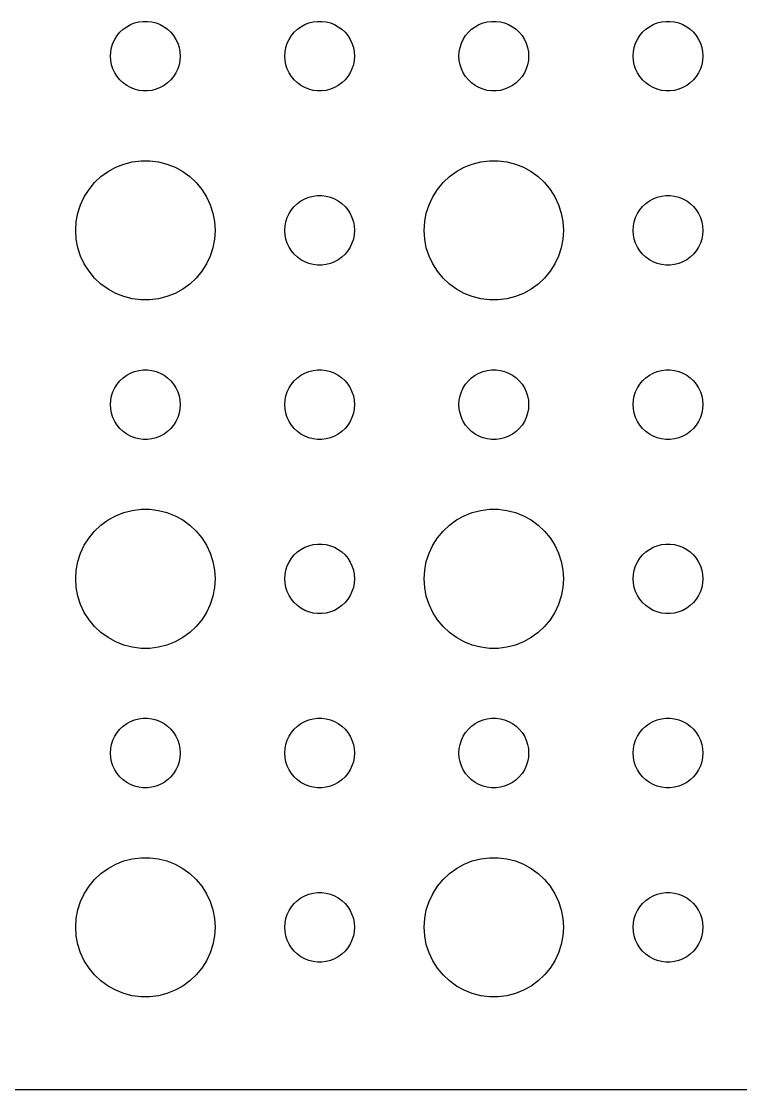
# Model space of a CAD drawing. Header units: metres. Extents: x -134 to 134, y 62 to 166.
# Drawn here: x 32.16 to 63.12, y 62.01 to 108 of the extents above; entities that cross this region are included whole.
import ezdxf

# ---------------------------------------------------------------- set-up
doc = ezdxf.new("R2010")
doc.units = ezdxf.units.M

msp = doc.modelspace()

# ---------------------------------------------------------------- linework, layer by layer
for p, q in [((36.4065, 107.527), (36.5439, 107.656)), ((36.5439, 107.656), (36.6963, 107.766)), ((36.6963, 107.766), (36.8613, 107.857)), ((36.8613, 107.857), (37.0365, 107.927)), ((37.0365, 107.927), (37.2189, 107.973)), ((37.2189, 107.973), (37.4058, 107.997)), ((37.4058, 107.997), (37.5942, 107.997)), ((37.5942, 107.997), (37.7811, 107.973)), ((37.7811, 107.973), (37.9635, 107.927)), ((37.9635, 107.927), (38.1387, 107.857)), ((38.1387, 107.857), (38.3037, 107.766)), ((38.3037, 107.766), (38.4561, 107.656)), ((38.4561, 107.656), (38.5934, 107.527)), ((43.9065, 107.527), (44.0439, 107.656)), ((44.0439, 107.656), (44.1963, 107.766)), ((44.1963, 107.766), (44.3613, 107.857)), ((44.3613, 107.857), (44.5365, 107.927)), ((44.5365, 107.927), (44.7189, 107.973)), ((44.7189, 107.973), (44.9058, 107.997)), ((44.9058, 107.997), (45.0942, 107.997)), ((45.0942, 107.997), (45.2811, 107.973)), ((45.2811, 107.973), (45.4635, 107.927)), ((45.4635, 107.927), (45.6387, 107.857)), ((45.6387, 107.857), (45.8037, 107.766)), ((45.8037, 107.766), (45.9561, 107.656)), ((45.9561, 107.656), (46.0934, 107.527)), ((51.4065, 107.527), (51.5439, 107.656)), ((51.5439, 107.656), (51.6963, 107.766)), ((51.6963, 107.766), (51.8613, 107.857)), ((51.8613, 107.857), (52.0365, 107.927)), ((52.0365, 107.927), (52.2189, 107.973)), ((52.2189, 107.973), (52.4058, 107.997)), ((52.4058, 107.997), (52.5942, 107.997)), ((52.5942, 107.997), (52.7811, 107.973)), ((52.7811, 107.973), (52.9635, 107.927)), ((52.9635, 107.927), (53.1387, 107.857)), ((53.1387, 107.857), (53.3037, 107.766)), ((53.3037, 107.766), (53.4561, 107.656)), ((53.4561, 107.656), (53.5934, 107.527)), ((58.9065, 107.527), (59.0439, 107.656)), ((59.0439, 107.656), (59.1963, 107.766)), ((59.1963, 107.766), (59.3613, 107.857)), ((59.3613, 107.857), (59.5365, 107.927)), ((59.5365, 107.927), (59.7189, 107.973)), ((59.7189, 107.973), (59.9058, 107.997)), ((59.9058, 107.997), (60.0942, 107.997)), ((60.0942, 107.997), (60.2811, 107.973)), ((60.2811, 107.973), (60.4635, 107.927)), ((60.4635, 107.927), (60.6387, 107.857)), ((60.6387, 107.857), (60.8037, 107.766)), ((60.8037, 107.766), (60.9561, 107.656)), ((60.9561, 107.656), (61.0934, 107.527)), ((36.1053, 107.052), (36.1855, 107.223)), ((36.1855, 107.223), (36.2865, 107.382)), ((36.2865, 107.382), (36.4065, 107.527)), ((38.5934, 107.527), (38.7135, 107.382)), ((38.7135, 107.382), (38.8145, 107.223)), ((38.8145, 107.223), (38.8947, 107.052)), ((43.6053, 107.052), (43.6855, 107.223)), ((43.6855, 107.223), (43.7865, 107.382)), ((43.7865, 107.382), (43.9065, 107.527)), ((46.0934, 107.527), (46.2135, 107.382)), ((46.2135, 107.382), (46.3145, 107.223)), ((46.3145, 107.223), (46.3947, 107.052)), ((51.1053, 107.052), (51.1855, 107.223)), ((51.1855, 107.223), (51.2865, 107.382)), ((51.2865, 107.382), (51.4065, 107.527)), ((53.5934, 107.527), (53.7135, 107.382)), ((53.7135, 107.382), (53.8145, 107.223)), ((53.8145, 107.223), (53.8947, 107.052)), ((58.6053, 107.052), (58.6855, 107.223)), ((58.6855, 107.223), (58.7865, 107.382)), ((58.7865, 107.382), (58.9065, 107.527)), ((61.0934, 107.527), (61.2135, 107.382)), ((61.2135, 107.382), (61.3145, 107.223)), ((61.3145, 107.223), (61.3947, 107.052)), ((36.0118, 106.688), (36.0471, 106.873)), ((36.0471, 106.873), (36.1053, 107.052)), ((38.8947, 107.052), (38.9529, 106.873)), ((38.9529, 106.873), (38.9882, 106.688)), ((43.5118, 106.688), (43.5471, 106.873)), ((43.5471, 106.873), (43.6053, 107.052)), ((46.3947, 107.052), (46.4529, 106.873)), ((46.4529, 106.873), (46.4882, 106.688)), ((51.0118, 106.688), (51.0471, 106.873)), ((51.0471, 106.873), (51.1053, 107.052)), ((53.8947, 107.052), (53.9529, 106.873)), ((53.9529, 106.873), (53.9882, 106.688)), ((58.5118, 106.688), (58.5471, 106.873)), ((58.5471, 106.873), (58.6053, 107.052)), ((61.3947, 107.052), (61.4529, 106.873)), ((61.4529, 106.873), (61.4882, 106.688)), ((36, 106.5), (36.0118, 106.688)), ((36.0118, 106.312), (36, 106.5)), ((36.0471, 106.127), (36.0118, 106.312)), ((38.9882, 106.312), (38.9529, 106.127)), ((38.9882, 106.688), (39, 106.5)), ((39, 106.5), (38.9882, 106.312)), ((43.5, 106.5), (43.5118, 106.688)), ((43.5118, 106.312), (43.5, 106.5)), ((43.5471, 106.127), (43.5118, 106.312)), ((46.4882, 106.312), (46.4529, 106.127)), ((46.4882, 106.688), (46.5, 106.5)), ((46.5, 106.5), (46.4882, 106.312)), ((51, 106.5), (51.0118, 106.688)), ((51.0118, 106.312), (51, 106.5)), ((51.0471, 106.127), (51.0118, 106.312)), ((53.9882, 106.312), (53.9529, 106.127)), ((53.9882, 106.688), (54, 106.5)), ((54, 106.5), (53.9882, 106.312)), ((58.5, 106.5), (58.5118, 106.688)), ((58.5118, 106.312), (58.5, 106.5)), ((58.5471, 106.127), (58.5118, 106.312)), ((61.4882, 106.312), (61.4529, 106.127)), ((61.4882, 106.688), (61.5, 106.5)), ((61.5, 106.5), (61.4882, 106.312)), ((36.1053, 105.948), (36.0471, 106.127)), ((36.1855, 105.777), (36.1053, 105.948)), ((36.2865, 105.618), (36.1855, 105.777)), ((38.8145, 105.777), (38.7135, 105.618)), ((38.8947, 105.948), (38.8145, 105.777)), ((38.9529, 106.127), (38.8947, 105.948)), ((43.6053, 105.948), (43.5471, 106.127)), ((43.6855, 105.777), (43.6053, 105.948)), ((43.7865, 105.618), (43.6855, 105.777)), ((46.3145, 105.777), (46.2135, 105.618)), ((46.3947, 105.948), (46.3145, 105.777)), ((46.4529, 106.127), (46.3947, 105.948)), ((51.1053, 105.948), (51.0471, 106.127)), ((51.1855, 105.777), (51.1053, 105.948)), ((51.2865, 105.618), (51.1855, 105.777)), ((53.8145, 105.777), (53.7135, 105.618)), ((53.8947, 105.948), (53.8145, 105.777)), ((53.9529, 106.127), (53.8947, 105.948)), ((58.6053, 105.948), (58.5471, 106.127)), ((58.6855, 105.777), (58.6053, 105.948)), ((58.7865, 105.618), (58.6855, 105.777)), ((61.3145, 105.777), (61.2135, 105.618)), ((61.3947, 105.948), (61.3145, 105.777)), ((61.4529, 106.127), (61.3947, 105.948)), ((36.4065, 105.473), (36.2865, 105.618)), ((36.5439, 105.344), (36.4065, 105.473)), ((36.6963, 105.234), (36.5439, 105.344)), ((38.4561, 105.344), (38.3037, 105.234)), ((38.5934, 105.473), (38.4561, 105.344)), ((38.7135, 105.618), (38.5934, 105.473)), ((43.9065, 105.473), (43.7865, 105.618)), ((44.0439, 105.344), (43.9065, 105.473)), ((44.1963, 105.234), (44.0439, 105.344)), ((45.9561, 105.344), (45.8037, 105.234)), ((46.0934, 105.473), (45.9561, 105.344)), ((46.2135, 105.618), (46.0934, 105.473)), ((51.4065, 105.473), (51.2865, 105.618)), ((51.5439, 105.344), (51.4065, 105.473)), ((51.6963, 105.234), (51.5439, 105.344)), ((53.4561, 105.344), (53.3037, 105.234)), ((53.5934, 105.473), (53.4561, 105.344)), ((53.7135, 105.618), (53.5934, 105.473)), ((58.9065, 105.473), (58.7865, 105.618)), ((59.0439, 105.344), (58.9065, 105.473)), ((59.1963, 105.234), (59.0439, 105.344)), ((60.9561, 105.344), (60.8037, 105.234)), ((61.0934, 105.473), (60.9561, 105.344)), ((61.2135, 105.618), (61.0934, 105.473)), ((36.8613, 105.143), (36.6963, 105.234)), ((37.0365, 105.073), (36.8613, 105.143)), ((37.2189, 105.027), (37.0365, 105.073)), ((37.4058, 105.003), (37.2189, 105.027)), ((37.5942, 105.003), (37.4058, 105.003)), ((37.7811, 105.027), (37.5942, 105.003)), ((37.9635, 105.073), (37.7811, 105.027)), ((38.1387, 105.143), (37.9635, 105.073)), ((38.3037, 105.234), (38.1387, 105.143)), ((44.3613, 105.143), (44.1963, 105.234)), ((44.5365, 105.073), (44.3613, 105.143)), ((44.7189, 105.027), (44.5365, 105.073)), ((44.9058, 105.003), (44.7189, 105.027)), ((45.0942, 105.003), (44.9058, 105.003)), ((45.2811, 105.027), (45.0942, 105.003)), ((45.4635, 105.073), (45.2811, 105.027)), ((45.6387, 105.143), (45.4635, 105.073)), ((45.8037, 105.234), (45.6387, 105.143)), ((51.8613, 105.143), (51.6963, 105.234)), ((52.0365, 105.073), (51.8613, 105.143)), ((52.2189, 105.027), (52.0365, 105.073)), ((52.4058, 105.003), (52.2189, 105.027)), ((52.5942, 105.003), (52.4058, 105.003)), ((52.7811, 105.027), (52.5942, 105.003)), ((52.9635, 105.073), (52.7811, 105.027)), ((53.1387, 105.143), (52.9635, 105.073)), ((53.3037, 105.234), (53.1387, 105.143)), ((59.3613, 105.143), (59.1963, 105.234)), ((59.5365, 105.073), (59.3613, 105.143)), ((59.7189, 105.027), (59.5365, 105.073)), ((59.9058, 105.003), (59.7189, 105.027)), ((60.0942, 105.003), (59.9058, 105.003)), ((60.2811, 105.027), (60.0942, 105.003)), ((60.4635, 105.073), (60.2811, 105.027)), ((60.6387, 105.143), (60.4635, 105.073)), ((60.8037, 105.234), (60.6387, 105.143)), ((35.8925, 101.533), (36.2227, 101.714)), ((36.2227, 101.714), (36.5729, 101.853)), ((36.5729, 101.853), (36.9379, 101.947)), ((36.9379, 101.947), (37.3116, 101.994)), ((37.3116, 101.994), (37.6884, 101.994)), ((37.6884, 101.994), (38.0621, 101.947)), ((38.0621, 101.947), (38.427, 101.853)), ((38.427, 101.853), (38.7773, 101.714)), ((38.7773, 101.714), (39.1075, 101.533)), ((50.8925, 101.533), (51.2227, 101.714)), ((51.2227, 101.714), (51.5729, 101.853)), ((51.5729, 101.853), (51.9379, 101.947)), ((51.9379, 101.947), (52.3116, 101.994)), ((52.3116, 101.994), (52.6884, 101.994)), ((52.6884, 101.994), (53.0621, 101.947)), ((53.0621, 101.947), (53.427, 101.853)), ((53.427, 101.853), (53.7773, 101.714)), ((53.7773, 101.714), (54.1075, 101.533)), ((35.3131, 101.054), (35.5877, 101.312)), ((35.5877, 101.312), (35.8925, 101.533)), ((39.1075, 101.533), (39.4123, 101.312)), ((39.4123, 101.312), (39.6869, 101.054)), ((50.3131, 101.054), (50.5877, 101.312)), ((50.5877, 101.312), (50.8925, 101.533)), ((54.1075, 101.533), (54.4123, 101.312)), ((54.4123, 101.312), (54.6869, 101.054)), ((34.8711, 100.445), (35.0729, 100.763)), ((35.0729, 100.763), (35.3131, 101.054)), ((39.6869, 101.054), (39.927, 100.763)), ((39.927, 100.763), (40.1289, 100.445)), ((49.8711, 100.445), (50.0729, 100.763)), ((50.0729, 100.763), (50.3131, 101.054)), ((54.6869, 101.054), (54.927, 100.763)), ((54.927, 100.763), (55.1289, 100.445)), ((34.7107, 100.104), (34.8711, 100.445)), ((40.1289, 100.445), (40.2893, 100.104)), ((44.0439, 100.156), (44.1963, 100.266)), ((44.1963, 100.266), (44.3613, 100.357)), ((44.3613, 100.357), (44.5365, 100.427)), ((44.5365, 100.427), (44.7189, 100.473)), ((44.7189, 100.473), (44.9058, 100.497)), ((44.9058, 100.497), (45.0942, 100.497)), ((45.0942, 100.497), (45.2811, 100.473)), ((45.2811, 100.473), (45.4635, 100.427)), ((45.4635, 100.427), (45.6387, 100.357)), ((45.6387, 100.357), (45.8037, 100.266)), ((45.8037, 100.266), (45.9561, 100.156)), ((49.7107, 100.104), (49.8711, 100.445)), ((55.1289, 100.445), (55.2893, 100.104)), ((59.0439, 100.156), (59.1963, 100.266)), ((59.1963, 100.266), (59.3613, 100.357)), ((59.3613, 100.357), (59.5365, 100.427)), ((59.5365, 100.427), (59.7189, 100.473)), ((59.7189, 100.473), (59.9058, 100.497)), ((59.9058, 100.497), (60.0942, 100.497)), ((60.0942, 100.497), (60.2811, 100.473)), ((60.2811, 100.473), (60.4635, 100.427)), ((60.4635, 100.427), (60.6387, 100.357)), ((60.6387, 100.357), (60.8037, 100.266)), ((60.8037, 100.266), (60.9561, 100.156)), ((34.5942, 99.7461), (34.7107, 100.104)), ((40.2893, 100.104), (40.4057, 99.7461)), ((43.6855, 99.7226), (43.7865, 99.8817)), ((43.7865, 99.8817), (43.9065, 100.027)), ((43.9065, 100.027), (44.0439, 100.156)), ((45.9561, 100.156), (46.0934, 100.027)), ((46.0934, 100.027), (46.2135, 99.8817)), ((46.2135, 99.8817), (46.3145, 99.7226)), ((49.5942, 99.7461), (49.7107, 100.104)), ((55.2893, 100.104), (55.4057, 99.7461)), ((58.6855, 99.7226), (58.7865, 99.8817)), ((58.7865, 99.8817), (58.9065, 100.027)), ((58.9065, 100.027), (59.0439, 100.156)), ((60.9561, 100.156), (61.0934, 100.027)), ((61.0934, 100.027), (61.2135, 99.8817)), ((61.2135, 99.8817), (61.3145, 99.7226)), ((34.5, 99), (34.5237, 99.376)), ((34.5237, 99.376), (34.5942, 99.7461)), ((40.4057, 99.7461), (40.4763, 99.376)), ((40.4763, 99.376), (40.5, 99)), ((43.5118, 99.188), (43.5471, 99.373)), ((43.5471, 99.373), (43.6053, 99.5522)), ((43.6053, 99.5522), (43.6855, 99.7226)), ((46.3145, 99.7226), (46.3947, 99.5522)), ((46.3947, 99.5522), (46.4529, 99.373)), ((46.4529, 99.373), (46.4882, 99.188)), ((49.5, 99), (49.5237, 99.376)), ((49.5237, 99.376), (49.5942, 99.7461)), ((55.4057, 99.7461), (55.4763, 99.376)), ((55.4763, 99.376), (55.5, 99)), ((58.5118, 99.188), (58.5471, 99.373)), ((58.5471, 99.373), (58.6053, 99.5522)), ((58.6053, 99.5522), (58.6855, 99.7226)), ((61.3145, 99.7226), (61.3947, 99.5522)), ((61.3947, 99.5522), (61.4529, 99.373)), ((61.4529, 99.373), (61.4882, 99.188)), ((34.5237, 98.624), (34.5, 99)), ((40.5, 99), (40.4763, 98.624)), ((43.5, 99), (43.5118, 99.188)), ((43.5118, 98.812), (43.5, 99)), ((46.4882, 99.188), (46.5, 99)), ((46.5, 99), (46.4882, 98.812)), ((49.5237, 98.624), (49.5, 99)), ((55.5, 99), (55.4763, 98.624)), ((58.5, 99), (58.5118, 99.188)), ((58.5118, 98.812), (58.5, 99)), ((61.4882, 99.188), (61.5, 99)), ((61.5, 99), (61.4882, 98.812)), ((34.5942, 98.2539), (34.5237, 98.624)), ((40.4763, 98.624), (40.4057, 98.2539)), ((43.5471, 98.627), (43.5118, 98.812)), ((43.6053, 98.4478), (43.5471, 98.627)), ((43.6855, 98.2774), (43.6053, 98.4478)), ((46.3947, 98.4478), (46.3145, 98.2774)), ((46.4529, 98.627), (46.3947, 98.4478)), ((46.4882, 98.812), (46.4529, 98.627)), ((49.5942, 98.2539), (49.5237, 98.624)), ((55.4763, 98.624), (55.4057, 98.2539)), ((58.5471, 98.627), (58.5118, 98.812)), ((58.6053, 98.4478), (58.5471, 98.627)), ((58.6855, 98.2774), (58.6053, 98.4478)), ((61.3947, 98.4478), (61.3145, 98.2774)), ((61.4529, 98.627), (61.3947, 98.4478)), ((61.4882, 98.812), (61.4529, 98.627)), ((34.7107, 97.8956), (34.5942, 98.2539)), ((40.4057, 98.2539), (40.2893, 97.8956)), ((43.7865, 98.1183), (43.6855, 98.2774)), ((43.9065, 97.9732), (43.7865, 98.1183)), ((44.0439, 97.8442), (43.9065, 97.9732)), ((46.0934, 97.9732), (45.9561, 97.8442)), ((46.2135, 98.1183), (46.0934, 97.9732)), ((46.3145, 98.2774), (46.2135, 98.1183)), ((49.7107, 97.8956), (49.5942, 98.2539)), ((55.4057, 98.2539), (55.2893, 97.8956)), ((58.7865, 98.1183), (58.6855, 98.2774)), ((58.9065, 97.9732), (58.7865, 98.1183)), ((59.0439, 97.8442), (58.9065, 97.9732)), ((61.0934, 97.9732), (60.9561, 97.8442)), ((61.2135, 98.1183), (61.0934, 97.9732)), ((61.3145, 98.2774), (61.2135, 98.1183)), ((34.8711, 97.5547), (34.7107, 97.8956)), ((35.0729, 97.2366), (34.8711, 97.5547)), ((40.1289, 97.5547), (39.927, 97.2366)), ((40.2893, 97.8956), (40.1289, 97.5547)), ((44.1963, 97.7335), (44.0439, 97.8442)), ((44.3613, 97.6428), (44.1963, 97.7335)), ((44.5365, 97.5734), (44.3613, 97.6428)), ((44.7189, 97.5266), (44.5365, 97.5734)), ((44.9058, 97.503), (44.7189, 97.5266)), ((45.0942, 97.503), (44.9058, 97.503)), ((45.2811, 97.5266), (45.0942, 97.503)), ((45.4635, 97.5734), (45.2811, 97.5266)), ((45.6387, 97.6428), (45.4635, 97.5734)), ((45.8037, 97.7335), (45.6387, 97.6428)), ((45.9561, 97.8442), (45.8037, 97.7335)), ((49.8711, 97.5547), (49.7107, 97.8956)), ((50.0729, 97.2366), (49.8711, 97.5547)), ((55.1289, 97.5547), (54.927, 97.2366)), ((55.2893, 97.8956), (55.1289, 97.5547)), ((59.1963, 97.7335), (59.0439, 97.8442)), ((59.3613, 97.6428), (59.1963, 97.7335)), ((59.5365, 97.5734), (59.3613, 97.6428)), ((59.7189, 97.5266), (59.5365, 97.5734)), ((59.9058, 97.503), (59.7189, 97.5266)), ((60.0942, 97.503), (59.9058, 97.503)), ((60.2811, 97.5266), (60.0942, 97.503)), ((60.4635, 97.5734), (60.2811, 97.5266)), ((60.6387, 97.6428), (60.4635, 97.5734)), ((60.8037, 97.7335), (60.6387, 97.6428)), ((60.9561, 97.8442), (60.8037, 97.7335)), ((35.3131, 96.9464), (35.0729, 97.2366)), ((39.927, 97.2366), (39.6869, 96.9464)), ((50.3131, 96.9464), (50.0729, 97.2366)), ((54.927, 97.2366), (54.6869, 96.9464)), ((35.5877, 96.6885), (35.3131, 96.9464)), ((35.8925, 96.467), (35.5877, 96.6885)), ((39.4123, 96.6885), (39.1075, 96.467)), ((39.6869, 96.9464), (39.4123, 96.6885)), ((50.5877, 96.6885), (50.3131, 96.9464)), ((50.8925, 96.467), (50.5877, 96.6885)), ((54.4123, 96.6885), (54.1075, 96.467)), ((54.6869, 96.9464), (54.4123, 96.6885)), ((36.2227, 96.2855), (35.8925, 96.467)), ((36.5729, 96.1468), (36.2227, 96.2855)), ((36.9379, 96.0531), (36.5729, 96.1468)), ((38.427, 96.1468), (38.0621, 96.0531)), ((38.7773, 96.2855), (38.427, 96.1468)), ((39.1075, 96.467), (38.7773, 96.2855)), ((51.2227, 96.2855), (50.8925, 96.467)), ((51.5729, 96.1468), (51.2227, 96.2855)), ((51.9379, 96.0531), (51.5729, 96.1468)), ((53.427, 96.1468), (53.0621, 96.0531)), ((53.7773, 96.2855), (53.427, 96.1468)), ((54.1075, 96.467), (53.7773, 96.2855)), ((37.3116, 96.0059), (36.9379, 96.0531)), ((37.6884, 96.0059), (37.3116, 96.0059)), ((38.0621, 96.0531), (37.6884, 96.0059)), ((52.3116, 96.0059), (51.9379, 96.0531)), ((52.6884, 96.0059), (52.3116, 96.0059)), ((53.0621, 96.0531), (52.6884, 96.0059)), ((36.8613, 92.8573), (37.0365, 92.9266)), ((37.0365, 92.9266), (37.2189, 92.9734)), ((37.2189, 92.9734), (37.4058, 92.997)), ((37.4058, 92.997), (37.5942, 92.997)), ((37.5942, 92.997), (37.7811, 92.9734)), ((37.7811, 92.9734), (37.9635, 92.9266)), ((37.9635, 92.9266), (38.1387, 92.8573)), ((44.3613, 92.8573), (44.5365, 92.9266)), ((44.5365, 92.9266), (44.7189, 92.9734)), ((44.7189, 92.9734), (44.9058, 92.997)), ((44.9058, 92.997), (45.0942, 92.997)), ((45.0942, 92.997), (45.2811, 92.9734)), ((45.2811, 92.9734), (45.4635, 92.9266)), ((45.4635, 92.9266), (45.6387, 92.8573)), ((51.8613, 92.8573), (52.0365, 92.9266)), ((52.0365, 92.9266), (52.2189, 92.9734)), ((52.2189, 92.9734), (52.4058, 92.997)), ((52.4058, 92.997), (52.5942, 92.997)), ((52.5942, 92.997), (52.7811, 92.9734)), ((52.7811, 92.9734), (52.9635, 92.9266)), ((52.9635, 92.9266), (53.1387, 92.8573)), ((59.3613, 92.8573), (59.5365, 92.9266)), ((59.5365, 92.9266), (59.7189, 92.9734)), ((59.7189, 92.9734), (59.9058, 92.997)), ((59.9058, 92.997), (60.0942, 92.997)), ((60.0942, 92.997), (60.2811, 92.9734)), ((60.2811, 92.9734), (60.4635, 92.9266)), ((60.4635, 92.9266), (60.6387, 92.8573)), ((36.2865, 92.3817), (36.4065, 92.5268)), ((36.4065, 92.5268), (36.5439, 92.6558)), ((36.5439, 92.6558), (36.6963, 92.7665)), ((36.6963, 92.7665), (36.8613, 92.8573)), ((38.1387, 92.8573), (38.3037, 92.7665)), ((38.3037, 92.7665), (38.4561, 92.6558)), ((38.4561, 92.6558), (38.5934, 92.5268)), ((38.5934, 92.5268), (38.7135, 92.3817)), ((43.7865, 92.3817), (43.9065, 92.5268)), ((43.9065, 92.5268), (44.0439, 92.6558)), ((44.0439, 92.6558), (44.1963, 92.7665)), ((44.1963, 92.7665), (44.3613, 92.8573)), ((45.6387, 92.8573), (45.8037, 92.7665)), ((45.8037, 92.7665), (45.9561, 92.6558)), ((45.9561, 92.6558), (46.0934, 92.5268)), ((46.0934, 92.5268), (46.2135, 92.3817)), ((51.2865, 92.3817), (51.4065, 92.5268)), ((51.4065, 92.5268), (51.5439, 92.6558)), ((51.5439, 92.6558), (51.6963, 92.7665)), ((51.6963, 92.7665), (51.8613, 92.8573)), ((53.1387, 92.8573), (53.3037, 92.7665)), ((53.3037, 92.7665), (53.4561, 92.6558)), ((53.4561, 92.6558), (53.5934, 92.5268)), ((53.5934, 92.5268), (53.7135, 92.3817)), ((58.7865, 92.3817), (58.9065, 92.5268)), ((58.9065, 92.5268), (59.0439, 92.6558)), ((59.0439, 92.6558), (59.1963, 92.7665)), ((59.1963, 92.7665), (59.3613, 92.8573)), ((60.6387, 92.8573), (60.8037, 92.7665)), ((60.8037, 92.7665), (60.9561, 92.6558)), ((60.9561, 92.6558), (61.0934, 92.5268)), ((61.0934, 92.5268), (61.2135, 92.3817)), ((36.0471, 91.873), (36.1053, 92.0522)), ((36.1053, 92.0522), (36.1855, 92.2226)), ((36.1855, 92.2226), (36.2865, 92.3817)), ((38.7135, 92.3817), (38.8145, 92.2226)), ((38.8145, 92.2226), (38.8947, 92.0522)), ((38.8947, 92.0522), (38.9529, 91.873)), ((43.5471, 91.873), (43.6053, 92.0522)), ((43.6053, 92.0522), (43.6855, 92.2226)), ((43.6855, 92.2226), (43.7865, 92.3817)), ((46.2135, 92.3817), (46.3145, 92.2226)), ((46.3145, 92.2226), (46.3947, 92.0522)), ((46.3947, 92.0522), (46.4529, 91.873)), ((51.0471, 91.873), (51.1053, 92.0522)), ((51.1053, 92.0522), (51.1855, 92.2226)), ((51.1855, 92.2226), (51.2865, 92.3817)), ((53.7135, 92.3817), (53.8145, 92.2226)), ((53.8145, 92.2226), (53.8947, 92.0522)), ((53.8947, 92.0522), (53.9529, 91.873)), ((58.5471, 91.873), (58.6053, 92.0522)), ((58.6053, 92.0522), (58.6855, 92.2226)), ((58.6855, 92.2226), (58.7865, 92.3817)), ((61.2135, 92.3817), (61.3145, 92.2226)), ((61.3145, 92.2226), (61.3947, 92.0522)), ((61.3947, 92.0522), (61.4529, 91.873)), ((36, 91.5), (36.0118, 91.688)), ((36.0118, 91.688), (36.0471, 91.873)), ((38.9529, 91.873), (38.9882, 91.688)), ((38.9882, 91.688), (39, 91.5)), ((43.5, 91.5), (43.5118, 91.688)), ((43.5118, 91.688), (43.5471, 91.873)), ((46.4529, 91.873), (46.4882, 91.688)), ((46.4882, 91.688), (46.5, 91.5)), ((51, 91.5), (51.0118, 91.688)), ((51.0118, 91.688), (51.0471, 91.873)), ((53.9529, 91.873), (53.9882, 91.688)), ((53.9882, 91.688), (54, 91.5)), ((58.5, 91.5), (58.5118, 91.688)), ((58.5118, 91.688), (58.5471, 91.873)), ((61.4529, 91.873), (61.4882, 91.688)), ((61.4882, 91.688), (61.5, 91.5)), ((36.0118, 91.312), (36, 91.5)), ((36.0471, 91.127), (36.0118, 91.312)), ((36.1053, 90.9478), (36.0471, 91.127)), ((38.9529, 91.127), (38.8947, 90.9478)), ((38.9882, 91.312), (38.9529, 91.127)), ((39, 91.5), (38.9882, 91.312)), ((43.5118, 91.312), (43.5, 91.5)), ((43.5471, 91.127), (43.5118, 91.312)), ((43.6053, 90.9478), (43.5471, 91.127)), ((46.4529, 91.127), (46.3947, 90.9478)), ((46.4882, 91.312), (46.4529, 91.127)), ((46.5, 91.5), (46.4882, 91.312)), ((51.0118, 91.312), (51, 91.5)), ((51.0471, 91.127), (51.0118, 91.312)), ((51.1053, 90.9478), (51.0471, 91.127)), ((53.9529, 91.127), (53.8947, 90.9478)), ((53.9882, 91.312), (53.9529, 91.127)), ((54, 91.5), (53.9882, 91.312)), ((58.5118, 91.312), (58.5, 91.5)), ((58.5471, 91.127), (58.5118, 91.312)), ((58.6053, 90.9478), (58.5471, 91.127)), ((61.4529, 91.127), (61.3947, 90.9478)), ((61.4882, 91.312), (61.4529, 91.127)), ((61.5, 91.5), (61.4882, 91.312)), ((36.1855, 90.7774), (36.1053, 90.9478)), ((36.2865, 90.6183), (36.1855, 90.7774)), ((36.4065, 90.4732), (36.2865, 90.6183)), ((38.7135, 90.6183), (38.5934, 90.4732)), ((38.8145, 90.7774), (38.7135, 90.6183)), ((38.8947, 90.9478), (38.8145, 90.7774)), ((43.6855, 90.7774), (43.6053, 90.9478)), ((43.7865, 90.6183), (43.6855, 90.7774)), ((43.9065, 90.4732), (43.7865, 90.6183)), ((46.2135, 90.6183), (46.0934, 90.4732)), ((46.3145, 90.7774), (46.2135, 90.6183)), ((46.3947, 90.9478), (46.3145, 90.7774)), ((51.1855, 90.7774), (51.1053, 90.9478)), ((51.2865, 90.6183), (51.1855, 90.7774)), ((51.4065, 90.4732), (51.2865, 90.6183)), ((53.7135, 90.6183), (53.5934, 90.4732)), ((53.8145, 90.7774), (53.7135, 90.6183)), ((53.8947, 90.9478), (53.8145, 90.7774)), ((58.6855, 90.7774), (58.6053, 90.9478)), ((58.7865, 90.6183), (58.6855, 90.7774)), ((58.9065, 90.4732), (58.7865, 90.6183)), ((61.2135, 90.6183), (61.0934, 90.4732)), ((61.3145, 90.7774), (61.2135, 90.6183)), ((61.3947, 90.9478), (61.3145, 90.7774)), ((36.5439, 90.3442), (36.4065, 90.4732)), ((36.6963, 90.2335), (36.5439, 90.3442)), ((36.8613, 90.1428), (36.6963, 90.2335)), ((37.0365, 90.0734), (36.8613, 90.1428)), ((38.1387, 90.1428), (37.9635, 90.0734)), ((38.3037, 90.2335), (38.1387, 90.1428)), ((38.4561, 90.3442), (38.3037, 90.2335)), ((38.5934, 90.4732), (38.4561, 90.3442)), ((44.0439, 90.3442), (43.9065, 90.4732)), ((44.1963, 90.2335), (44.0439, 90.3442)), ((44.3613, 90.1428), (44.1963, 90.2335)), ((44.5365, 90.0734), (44.3613, 90.1428)), ((45.6387, 90.1428), (45.4635, 90.0734)), ((45.8037, 90.2335), (45.6387, 90.1428)), ((45.9561, 90.3442), (45.8037, 90.2335)), ((46.0934, 90.4732), (45.9561, 90.3442)), ((51.5439, 90.3442), (51.4065, 90.4732)), ((51.6963, 90.2335), (51.5439, 90.3442)), ((51.8613, 90.1428), (51.6963, 90.2335)), ((52.0365, 90.0734), (51.8613, 90.1428)), ((53.1387, 90.1428), (52.9635, 90.0734)), ((53.3037, 90.2335), (53.1387, 90.1428)), ((53.4561, 90.3442), (53.3037, 90.2335)), ((53.5934, 90.4732), (53.4561, 90.3442)), ((59.0439, 90.3442), (58.9065, 90.4732)), ((59.1963, 90.2335), (59.0439, 90.3442)), ((59.3613, 90.1428), (59.1963, 90.2335)), ((59.5365, 90.0734), (59.3613, 90.1428)), ((60.6387, 90.1428), (60.4635, 90.0734)), ((60.8037, 90.2335), (60.6387, 90.1428)), ((60.9561, 90.3442), (60.8037, 90.2335)), ((61.0934, 90.4732), (60.9561, 90.3442)), ((37.2189, 90.0266), (37.0365, 90.0734)), ((37.4058, 90.003), (37.2189, 90.0266)), ((37.5942, 90.003), (37.4058, 90.003)), ((37.7811, 90.0266), (37.5942, 90.003)), ((37.9635, 90.0734), (37.7811, 90.0266)), ((44.7189, 90.0266), (44.5365, 90.0734)), ((44.9058, 90.003), (44.7189, 90.0266)), ((45.0942, 90.003), (44.9058, 90.003)), ((45.2811, 90.0266), (45.0942, 90.003)), ((45.4635, 90.0734), (45.2811, 90.0266)), ((52.2189, 90.0266), (52.0365, 90.0734)), ((52.4058, 90.003), (52.2189, 90.0266)), ((52.5942, 90.003), (52.4058, 90.003)), ((52.7811, 90.0266), (52.5942, 90.003)), ((52.9635, 90.0734), (52.7811, 90.0266)), ((59.7189, 90.0266), (59.5365, 90.0734)), ((59.9058, 90.003), (59.7189, 90.0266)), ((60.0942, 90.003), (59.9058, 90.003)), ((60.2811, 90.0266), (60.0942, 90.003)), ((60.4635, 90.0734), (60.2811, 90.0266)), ((36.5729, 86.8532), (36.9379, 86.9469)), ((36.9379, 86.9469), (37.3116, 86.9941)), ((37.3116, 86.9941), (37.6884, 86.9941)), ((37.6884, 86.9941), (38.0621, 86.9469)), ((38.0621, 86.9469), (38.427, 86.8532)), ((51.5729, 86.8532), (51.9379, 86.9469)), ((51.9379, 86.9469), (52.3116, 86.9941)), ((52.3116, 86.9941), (52.6884, 86.9941)), ((52.6884, 86.9941), (53.0621, 86.9469)), ((53.0621, 86.9469), (53.427, 86.8532)), ((35.5877, 86.3116), (35.8925, 86.533)), ((35.8925, 86.533), (36.2227, 86.7145)), ((36.2227, 86.7145), (36.5729, 86.8532)), ((38.427, 86.8532), (38.7773, 86.7145)), ((38.7773, 86.7145), (39.1075, 86.533)), ((39.1075, 86.533), (39.4123, 86.3116)), ((50.5877, 86.3116), (50.8925, 86.533)), ((50.8925, 86.533), (51.2227, 86.7145)), ((51.2227, 86.7145), (51.5729, 86.8532)), ((53.427, 86.8532), (53.7773, 86.7145)), ((53.7773, 86.7145), (54.1075, 86.533)), ((54.1075, 86.533), (54.4123, 86.3116)), ((35.0729, 85.7634), (35.3131, 86.0536)), ((35.3131, 86.0536), (35.5877, 86.3116)), ((39.4123, 86.3116), (39.6869, 86.0536)), ((39.6869, 86.0536), (39.927, 85.7634)), ((50.0729, 85.7634), (50.3131, 86.0536)), ((50.3131, 86.0536), (50.5877, 86.3116)), ((54.4123, 86.3116), (54.6869, 86.0536)), ((54.6869, 86.0536), (54.927, 85.7634)), ((34.8711, 85.4453), (35.0729, 85.7634)), ((39.927, 85.7634), (40.1289, 85.4453)), ((49.8711, 85.4453), (50.0729, 85.7634)), ((54.927, 85.7634), (55.1289, 85.4453)), ((34.5942, 84.7461), (34.7107, 85.1044)), ((34.7107, 85.1044), (34.8711, 85.4453)), ((40.1289, 85.4453), (40.2893, 85.1044)), ((40.2893, 85.1044), (40.4057, 84.7461)), ((43.9065, 85.0268), (44.0439, 85.1558)), ((44.0439, 85.1558), (44.1963, 85.2665)), ((44.1963, 85.2665), (44.3613, 85.3573)), ((44.3613, 85.3573), (44.5365, 85.4266)), ((44.5365, 85.4266), (44.7189, 85.4734)), ((44.7189, 85.4734), (44.9058, 85.497)), ((44.9058, 85.497), (45.0942, 85.497)), ((45.0942, 85.497), (45.2811, 85.4734)), ((45.2811, 85.4734), (45.4635, 85.4266)), ((45.4635, 85.4266), (45.6387, 85.3573)), ((45.6387, 85.3573), (45.8037, 85.2665)), ((45.8037, 85.2665), (45.9561, 85.1558)), ((45.9561, 85.1558), (46.0934, 85.0268)), ((49.5942, 84.7461), (49.7107, 85.1044)), ((49.7107, 85.1044), (49.8711, 85.4453)), ((55.1289, 85.4453), (55.2893, 85.1044)), ((55.2893, 85.1044), (55.4057, 84.7461)), ((58.9065, 85.0268), (59.0439, 85.1558)), ((59.0439, 85.1558), (59.1963, 85.2665)), ((59.1963, 85.2665), (59.3613, 85.3573)), ((59.3613, 85.3573), (59.5365, 85.4266)), ((59.5365, 85.4266), (59.7189, 85.4734)), ((59.7189, 85.4734), (59.9058, 85.497)), ((59.9058, 85.497), (60.0942, 85.497)), ((60.0942, 85.497), (60.2811, 85.4734)), ((60.2811, 85.4734), (60.4635, 85.4266)), ((60.4635, 85.4266), (60.6387, 85.3573)), ((60.6387, 85.3573), (60.8037, 85.2665)), ((60.8037, 85.2665), (60.9561, 85.1558)), ((60.9561, 85.1558), (61.0934, 85.0268)), ((34.5237, 84.376), (34.5942, 84.7461)), ((40.4057, 84.7461), (40.4763, 84.376)), ((43.6053, 84.5522), (43.6855, 84.7226)), ((43.6855, 84.7226), (43.7865, 84.8817)), ((43.7865, 84.8817), (43.9065, 85.0268)), ((46.0934, 85.0268), (46.2135, 84.8817)), ((46.2135, 84.8817), (46.3145, 84.7226)), ((46.3145, 84.7226), (46.3947, 84.5522)), ((49.5237, 84.376), (49.5942, 84.7461)), ((55.4057, 84.7461), (55.4763, 84.376)), ((58.6053, 84.5522), (58.6855, 84.7226)), ((58.6855, 84.7226), (58.7865, 84.8817)), ((58.7865, 84.8817), (58.9065, 85.0268)), ((61.0934, 85.0268), (61.2135, 84.8817)), ((61.2135, 84.8817), (61.3145, 84.7226)), ((61.3145, 84.7226), (61.3947, 84.5522)), ((34.5, 84), (34.5237, 84.376)), ((40.4763, 84.376), (40.5, 84)), ((43.5, 84), (43.5118, 84.188)), ((43.5118, 84.188), (43.5471, 84.373)), ((43.5471, 84.373), (43.6053, 84.5522)), ((46.3947, 84.5522), (46.4529, 84.373)), ((46.4529, 84.373), (46.4882, 84.188)), ((46.4882, 84.188), (46.5, 84)), ((49.5, 84), (49.5237, 84.376)), ((55.4763, 84.376), (55.5, 84)), ((58.5, 84), (58.5118, 84.188)), ((58.5118, 84.188), (58.5471, 84.373)), ((58.5471, 84.373), (58.6053, 84.5522)), ((61.3947, 84.5522), (61.4529, 84.373)), ((61.4529, 84.373), (61.4882, 84.188)), ((61.4882, 84.188), (61.5, 84)), ((34.5237, 83.624), (34.5, 84)), ((40.5, 84), (40.4763, 83.624)), ((43.5118, 83.812), (43.5, 84)), ((43.5471, 83.627), (43.5118, 83.812)), ((46.4882, 83.812), (46.4529, 83.627)), ((46.5, 84), (46.4882, 83.812)), ((49.5237, 83.624), (49.5, 84)), ((55.5, 84), (55.4763, 83.624)), ((58.5118, 83.812), (58.5, 84)), ((58.5471, 83.627), (58.5118, 83.812)), ((61.4882, 83.812), (61.4529, 83.627)), ((61.5, 84), (61.4882, 83.812)), ((34.5942, 83.2539), (34.5237, 83.624)), ((34.7107, 82.8956), (34.5942, 83.2539)), ((40.4057, 83.2539), (40.2893, 82.8956)), ((40.4763, 83.624), (40.4057, 83.2539)), ((43.6053, 83.4478), (43.5471, 83.627)), ((43.6855, 83.2774), (43.6053, 83.4478)), ((43.7865, 83.1183), (43.6855, 83.2774)), ((46.3145, 83.2774), (46.2135, 83.1183)), ((46.3947, 83.4478), (46.3145, 83.2774)), ((46.4529, 83.627), (46.3947, 83.4478)), ((49.5942, 83.2539), (49.5237, 83.624)), ((49.7107, 82.8956), (49.5942, 83.2539)), ((55.4057, 83.2539), (55.2893, 82.8956)), ((55.4763, 83.624), (55.4057, 83.2539)), ((58.6053, 83.4478), (58.5471, 83.627)), ((58.6855, 83.2774), (58.6053, 83.4478)), ((58.7865, 83.1183), (58.6855, 83.2774)), ((61.3145, 83.2774), (61.2135, 83.1183)), ((61.3947, 83.4478), (61.3145, 83.2774)), ((61.4529, 83.627), (61.3947, 83.4478)), ((34.8711, 82.5547), (34.7107, 82.8956)), ((40.2893, 82.8956), (40.1289, 82.5547)), ((43.9065, 82.9732), (43.7865, 83.1183)), ((44.0439, 82.8442), (43.9065, 82.9732)), ((44.1963, 82.7335), (44.0439, 82.8442)), ((45.9561, 82.8442), (45.8037, 82.7335)), ((46.0934, 82.9732), (45.9561, 82.8442)), ((46.2135, 83.1183), (46.0934, 82.9732)), ((49.8711, 82.5547), (49.7107, 82.8956)), ((55.2893, 82.8956), (55.1289, 82.5547)), ((58.9065, 82.9732), (58.7865, 83.1183)), ((59.0439, 82.8442), (58.9065, 82.9732)), ((59.1963, 82.7335), (59.0439, 82.8442)), ((60.9561, 82.8442), (60.8037, 82.7335)), ((61.0934, 82.9732), (60.9561, 82.8442)), ((61.2135, 83.1183), (61.0934, 82.9732)), ((35.0729, 82.2366), (34.8711, 82.5547)), ((40.1289, 82.5547), (39.927, 82.2366)), ((44.3613, 82.6428), (44.1963, 82.7335)), ((44.5365, 82.5734), (44.3613, 82.6428)), ((44.7189, 82.5266), (44.5365, 82.5734)), ((44.9058, 82.503), (44.7189, 82.5266)), ((45.0942, 82.503), (44.9058, 82.503)), ((45.2811, 82.5266), (45.0942, 82.503)), ((45.4635, 82.5734), (45.2811, 82.5266)), ((45.6387, 82.6428), (45.4635, 82.5734)), ((45.8037, 82.7335), (45.6387, 82.6428)), ((50.0729, 82.2366), (49.8711, 82.5547)), ((55.1289, 82.5547), (54.927, 82.2366)), ((59.3613, 82.6428), (59.1963, 82.7335)), ((59.5365, 82.5734), (59.3613, 82.6428)), ((59.7189, 82.5266), (59.5365, 82.5734)), ((59.9058, 82.503), (59.7189, 82.5266)), ((60.0942, 82.503), (59.9058, 82.503)), ((60.2811, 82.5266), (60.0942, 82.503)), ((60.4635, 82.5734), (60.2811, 82.5266)), ((60.6387, 82.6428), (60.4635, 82.5734)), ((60.8037, 82.7335), (60.6387, 82.6428)), ((35.3131, 81.9464), (35.0729, 82.2366)), ((35.5877, 81.6885), (35.3131, 81.9464)), ((39.6869, 81.9464), (39.4123, 81.6885)), ((39.927, 82.2366), (39.6869, 81.9464)), ((50.3131, 81.9464), (50.0729, 82.2366)), ((50.5877, 81.6885), (50.3131, 81.9464)), ((54.6869, 81.9464), (54.4123, 81.6885)), ((54.927, 82.2366), (54.6869, 81.9464)), ((35.8925, 81.467), (35.5877, 81.6885)), ((36.2227, 81.2855), (35.8925, 81.467)), ((39.1075, 81.467), (38.7773, 81.2855)), ((39.4123, 81.6885), (39.1075, 81.467)), ((50.8925, 81.467), (50.5877, 81.6885)), ((51.2227, 81.2855), (50.8925, 81.467)), ((54.1075, 81.467), (53.7773, 81.2855)), ((54.4123, 81.6885), (54.1075, 81.467)), ((36.5729, 81.1468), (36.2227, 81.2855)), ((36.9379, 81.0531), (36.5729, 81.1468)), ((37.3116, 81.0059), (36.9379, 81.0531)), ((37.6884, 81.0059), (37.3116, 81.0059)), ((38.0621, 81.0531), (37.6884, 81.0059)), ((38.427, 81.1468), (38.0621, 81.0531)), ((38.7773, 81.2855), (38.427, 81.1468)), ((51.5729, 81.1468), (51.2227, 81.2855)), ((51.9379, 81.0531), (51.5729, 81.1468)), ((52.3116, 81.0059), (51.9379, 81.0531)), ((52.6884, 81.0059), (52.3116, 81.0059)), ((53.0621, 81.0531), (52.6884, 81.0059)), ((53.427, 81.1468), (53.0621, 81.0531)), ((53.7773, 81.2855), (53.427, 81.1468)), ((36.5439, 77.6558), (36.6963, 77.7665)), ((36.6963, 77.7665), (36.8613, 77.8572)), ((36.8613, 77.8572), (37.0365, 77.9266)), ((37.0365, 77.9266), (37.2189, 77.9734)), ((37.2189, 77.9734), (37.4058, 77.997)), ((37.4058, 77.997), (37.5942, 77.997)), ((37.5942, 77.997), (37.7811, 77.9734)), ((37.7811, 77.9734), (37.9635, 77.9266)), ((37.9635, 77.9266), (38.1387, 77.8572)), ((38.1387, 77.8572), (38.3037, 77.7665)), ((38.3037, 77.7665), (38.4561, 77.6558)), ((44.0439, 77.6558), (44.1963, 77.7665)), ((44.1963, 77.7665), (44.3613, 77.8572)), ((44.3613, 77.8572), (44.5365, 77.9266)), ((44.5365, 77.9266), (44.7189, 77.9734)), ((44.7189, 77.9734), (44.9058, 77.997)), ((44.9058, 77.997), (45.0942, 77.997)), ((45.0942, 77.997), (45.2811, 77.9734)), ((45.2811, 77.9734), (45.4635, 77.9266)), ((45.4635, 77.9266), (45.6387, 77.8572)), ((45.6387, 77.8572), (45.8037, 77.7665)), ((45.8037, 77.7665), (45.9561, 77.6558)), ((51.5439, 77.6558), (51.6963, 77.7665)), ((51.6963, 77.7665), (51.8613, 77.8572)), ((51.8613, 77.8572), (52.0365, 77.9266)), ((52.0365, 77.9266), (52.2189, 77.9734)), ((52.2189, 77.9734), (52.4058, 77.997)), ((52.4058, 77.997), (52.5942, 77.997)), ((52.5942, 77.997), (52.7811, 77.9734)), ((52.7811, 77.9734), (52.9635, 77.9266)), ((52.9635, 77.9266), (53.1387, 77.8572)), ((53.1387, 77.8572), (53.3037, 77.7665)), ((53.3037, 77.7665), (53.4561, 77.6558)), ((59.0439, 77.6558), (59.1963, 77.7665)), ((59.1963, 77.7665), (59.3613, 77.8572)), ((59.3613, 77.8572), (59.5365, 77.9266)), ((59.5365, 77.9266), (59.7189, 77.9734)), ((59.7189, 77.9734), (59.9058, 77.997)), ((59.9058, 77.997), (60.0942, 77.997)), ((60.0942, 77.997), (60.2811, 77.9734)), ((60.2811, 77.9734), (60.4635, 77.9266)), ((60.4635, 77.9266), (60.6387, 77.8572)), ((60.6387, 77.8572), (60.8037, 77.7665)), ((60.8037, 77.7665), (60.9561, 77.6558)), ((36.1855, 77.2226), (36.2865, 77.3817)), ((36.2865, 77.3817), (36.4065, 77.5268)), ((36.4065, 77.5268), (36.5439, 77.6558)), ((38.4561, 77.6558), (38.5934, 77.5268)), ((38.5934, 77.5268), (38.7135, 77.3817)), ((38.7135, 77.3817), (38.8145, 77.2226)), ((43.6855, 77.2226), (43.7865, 77.3817)), ((43.7865, 77.3817), (43.9065, 77.5268)), ((43.9065, 77.5268), (44.0439, 77.6558)), ((45.9561, 77.6558), (46.0934, 77.5268)), ((46.0934, 77.5268), (46.2135, 77.3817)), ((46.2135, 77.3817), (46.3145, 77.2226)), ((51.1855, 77.2226), (51.2865, 77.3817)), ((51.2865, 77.3817), (51.4065, 77.5268)), ((51.4065, 77.5268), (51.5439, 77.6558)), ((53.4561, 77.6558), (53.5934, 77.5268)), ((53.5934, 77.5268), (53.7135, 77.3817)), ((53.7135, 77.3817), (53.8145, 77.2226)), ((58.6855, 77.2226), (58.7865, 77.3817)), ((58.7865, 77.3817), (58.9065, 77.5268)), ((58.9065, 77.5268), (59.0439, 77.6558)), ((60.9561, 77.6558), (61.0934, 77.5268)), ((61.0934, 77.5268), (61.2135, 77.3817)), ((61.2135, 77.3817), (61.3145, 77.2226)), ((36.0118, 76.688), (36.0471, 76.873)), ((36.0471, 76.873), (36.1053, 77.0522)), ((36.1053, 77.0522), (36.1855, 77.2226)), ((38.8145, 77.2226), (38.8947, 77.0522)), ((38.8947, 77.0522), (38.9529, 76.873)), ((38.9529, 76.873), (38.9882, 76.688)), ((43.5118, 76.688), (43.5471, 76.873)), ((43.5471, 76.873), (43.6053, 77.0522)), ((43.6053, 77.0522), (43.6855, 77.2226)), ((46.3145, 77.2226), (46.3947, 77.0522)), ((46.3947, 77.0522), (46.4529, 76.873)), ((46.4529, 76.873), (46.4882, 76.688)), ((51.0118, 76.688), (51.0471, 76.873)), ((51.0471, 76.873), (51.1053, 77.0522)), ((51.1053, 77.0522), (51.1855, 77.2226)), ((53.8145, 77.2226), (53.8947, 77.0522)), ((53.8947, 77.0522), (53.9529, 76.873)), ((53.9529, 76.873), (53.9882, 76.688)), ((58.5118, 76.688), (58.5471, 76.873)), ((58.5471, 76.873), (58.6053, 77.0522)), ((58.6053, 77.0522), (58.6855, 77.2226)), ((61.3145, 77.2226), (61.3947, 77.0522)), ((61.3947, 77.0522), (61.4529, 76.873)), ((61.4529, 76.873), (61.4882, 76.688)), ((36, 76.5), (36.0118, 76.688)), ((36.0118, 76.312), (36, 76.5)), ((38.9882, 76.688), (39, 76.5)), ((39, 76.5), (38.9882, 76.312)), ((43.5, 76.5), (43.5118, 76.688)), ((43.5118, 76.312), (43.5, 76.5)), ((46.4882, 76.688), (46.5, 76.5)), ((46.5, 76.5), (46.4882, 76.312)), ((51, 76.5), (51.0118, 76.688)), ((51.0118, 76.312), (51, 76.5)), ((53.9882, 76.688), (54, 76.5)), ((54, 76.5), (53.9882, 76.312)), ((58.5, 76.5), (58.5118, 76.688)), ((58.5118, 76.312), (58.5, 76.5)), ((61.4882, 76.688), (61.5, 76.5)), ((61.5, 76.5), (61.4882, 76.312)), ((36.0471, 76.127), (36.0118, 76.312)), ((36.1053, 75.9478), (36.0471, 76.127)), ((36.1855, 75.7774), (36.1053, 75.9478)), ((38.8947, 75.9478), (38.8145, 75.7774)), ((38.9529, 76.127), (38.8947, 75.9478)), ((38.9882, 76.312), (38.9529, 76.127)), ((43.5471, 76.127), (43.5118, 76.312)), ((43.6053, 75.9478), (43.5471, 76.127)), ((43.6855, 75.7774), (43.6053, 75.9478)), ((46.3947, 75.9478), (46.3145, 75.7774)), ((46.4529, 76.127), (46.3947, 75.9478)), ((46.4882, 76.312), (46.4529, 76.127)), ((51.0471, 76.127), (51.0118, 76.312)), ((51.1053, 75.9478), (51.0471, 76.127)), ((51.1855, 75.7774), (51.1053, 75.9478)), ((53.8947, 75.9478), (53.8145, 75.7774)), ((53.9529, 76.127), (53.8947, 75.9478)), ((53.9882, 76.312), (53.9529, 76.127)), ((58.5471, 76.127), (58.5118, 76.312)), ((58.6053, 75.9478), (58.5471, 76.127)), ((58.6855, 75.7774), (58.6053, 75.9478)), ((61.3947, 75.9478), (61.3145, 75.7774)), ((61.4529, 76.127), (61.3947, 75.9478)), ((61.4882, 76.312), (61.4529, 76.127)), ((36.2865, 75.6183), (36.1855, 75.7774)), ((36.4065, 75.4732), (36.2865, 75.6183)), ((36.5439, 75.3442), (36.4065, 75.4732)), ((38.5934, 75.4732), (38.4561, 75.3442)), ((38.7135, 75.6183), (38.5934, 75.4732)), ((38.8145, 75.7774), (38.7135, 75.6183)), ((43.7865, 75.6183), (43.6855, 75.7774)), ((43.9065, 75.4732), (43.7865, 75.6183)), ((44.0439, 75.3442), (43.9065, 75.4732)), ((46.0934, 75.4732), (45.9561, 75.3442)), ((46.2135, 75.6183), (46.0934, 75.4732)), ((46.3145, 75.7774), (46.2135, 75.6183)), ((51.2865, 75.6183), (51.1855, 75.7774)), ((51.4065, 75.4732), (51.2865, 75.6183)), ((51.5439, 75.3442), (51.4065, 75.4732)), ((53.5934, 75.4732), (53.4561, 75.3442)), ((53.7135, 75.6183), (53.5934, 75.4732)), ((53.8145, 75.7774), (53.7135, 75.6183)), ((58.7865, 75.6183), (58.6855, 75.7774)), ((58.9065, 75.4732), (58.7865, 75.6183)), ((59.0439, 75.3442), (58.9065, 75.4732)), ((61.0934, 75.4732), (60.9561, 75.3442)), ((61.2135, 75.6183), (61.0934, 75.4732)), ((61.3145, 75.7774), (61.2135, 75.6183)), ((36.6963, 75.2335), (36.5439, 75.3442)), ((36.8613, 75.1428), (36.6963, 75.2335)), ((37.0365, 75.0734), (36.8613, 75.1428)), ((37.2189, 75.0266), (37.0365, 75.0734)), ((37.4058, 75.003), (37.2189, 75.0266)), ((37.5942, 75.003), (37.4058, 75.003)), ((37.7811, 75.0266), (37.5942, 75.003)), ((37.9635, 75.0734), (37.7811, 75.0266)), ((38.1387, 75.1428), (37.9635, 75.0734)), ((38.3037, 75.2335), (38.1387, 75.1428)), ((38.4561, 75.3442), (38.3037, 75.2335)), ((44.1963, 75.2335), (44.0439, 75.3442)), ((44.3613, 75.1428), (44.1963, 75.2335)), ((44.5365, 75.0734), (44.3613, 75.1428)), ((44.7189, 75.0266), (44.5365, 75.0734)), ((44.9058, 75.003), (44.7189, 75.0266)), ((45.0942, 75.003), (44.9058, 75.003)), ((45.2811, 75.0266), (45.0942, 75.003)), ((45.4635, 75.0734), (45.2811, 75.0266)), ((45.6387, 75.1428), (45.4635, 75.0734)), ((45.8037, 75.2335), (45.6387, 75.1428)), ((45.9561, 75.3442), (45.8037, 75.2335)), ((51.6963, 75.2335), (51.5439, 75.3442)), ((51.8613, 75.1428), (51.6963, 75.2335)), ((52.0365, 75.0734), (51.8613, 75.1428)), ((52.2189, 75.0266), (52.0365, 75.0734)), ((52.4058, 75.003), (52.2189, 75.0266)), ((52.5942, 75.003), (52.4058, 75.003)), ((52.7811, 75.0266), (52.5942, 75.003)), ((52.9635, 75.0734), (52.7811, 75.0266)), ((53.1387, 75.1428), (52.9635, 75.0734)), ((53.3037, 75.2335), (53.1387, 75.1428)), ((53.4561, 75.3442), (53.3037, 75.2335)), ((59.1963, 75.2335), (59.0439, 75.3442)), ((59.3613, 75.1428), (59.1963, 75.2335)), ((59.5365, 75.0734), (59.3613, 75.1428)), ((59.7189, 75.0266), (59.5365, 75.0734)), ((59.9058, 75.003), (59.7189, 75.0266)), ((60.0942, 75.003), (59.9058, 75.003)), ((60.2811, 75.0266), (60.0942, 75.003)), ((60.4635, 75.0734), (60.2811, 75.0266)), ((60.6387, 75.1428), (60.4635, 75.0734)), ((60.8037, 75.2335), (60.6387, 75.1428)), ((60.9561, 75.3442), (60.8037, 75.2335)), ((36.2227, 71.7145), (36.5729, 71.8532)), ((36.5729, 71.8532), (36.9379, 71.9469)), ((36.9379, 71.9469), (37.3116, 71.9941)), ((37.3116, 71.9941), (37.6884, 71.9941)), ((37.6884, 71.9941), (38.0621, 71.9469)), ((38.0621, 71.9469), (38.427, 71.8532)), ((38.427, 71.8532), (38.7773, 71.7145)), ((51.2227, 71.7145), (51.5729, 71.8532)), ((51.5729, 71.8532), (51.9379, 71.9469)), ((51.9379, 71.9469), (52.3116, 71.9941)), ((52.3116, 71.9941), (52.6884, 71.9941)), ((52.6884, 71.9941), (53.0621, 71.9469)), ((53.0621, 71.9469), (53.427, 71.8532)), ((53.427, 71.8532), (53.7773, 71.7145)), ((35.3131, 71.0536), (35.5877, 71.3115)), ((35.5877, 71.3115), (35.8925, 71.533)), ((35.8925, 71.533), (36.2227, 71.7145)), ((38.7773, 71.7145), (39.1075, 71.533)), ((39.1075, 71.533), (39.4123, 71.3115)), ((39.4123, 71.3115), (39.6869, 71.0536)), ((50.3131, 71.0536), (50.5877, 71.3115)), ((50.5877, 71.3115), (50.8925, 71.533)), ((50.8925, 71.533), (51.2227, 71.7145)), ((53.7773, 71.7145), (54.1075, 71.533)), ((54.1075, 71.533), (54.4123, 71.3115)), ((54.4123, 71.3115), (54.6869, 71.0536)), ((35.0729, 70.7634), (35.3131, 71.0536)), ((39.6869, 71.0536), (39.927, 70.7634)), ((50.0729, 70.7634), (50.3131, 71.0536)), ((54.6869, 71.0536), (54.927, 70.7634)), ((34.7107, 70.1044), (34.8711, 70.4453)), ((34.8711, 70.4453), (35.0729, 70.7634)), ((39.927, 70.7634), (40.1289, 70.4453)), ((40.1289, 70.4453), (40.2893, 70.1044)), ((44.3613, 70.3572), (44.5365, 70.4266)), ((44.5365, 70.4266), (44.7189, 70.4734)), ((44.7189, 70.4734), (44.9058, 70.497)), ((44.9058, 70.497), (45.0942, 70.497)), ((45.0942, 70.497), (45.2811, 70.4734)), ((45.2811, 70.4734), (45.4635, 70.4266)), ((45.4635, 70.4266), (45.6387, 70.3572)), ((49.7107, 70.1044), (49.8711, 70.4453)), ((49.8711, 70.4453), (50.0729, 70.7634)), ((54.927, 70.7634), (55.1289, 70.4453)), ((55.1289, 70.4453), (55.2893, 70.1044)), ((59.3613, 70.3572), (59.5365, 70.4266)), ((59.5365, 70.4266), (59.7189, 70.4734)), ((59.7189, 70.4734), (59.9058, 70.497)), ((59.9058, 70.497), (60.0942, 70.497)), ((60.0942, 70.497), (60.2811, 70.4734)), ((60.2811, 70.4734), (60.4635, 70.4266)), ((60.4635, 70.4266), (60.6387, 70.3572)), ((34.5942, 69.7461), (34.7107, 70.1044)), ((40.2893, 70.1044), (40.4057, 69.7461)), ((43.7865, 69.8817), (43.9065, 70.0268)), ((43.9065, 70.0268), (44.0439, 70.1558)), ((44.0439, 70.1558), (44.1963, 70.2665)), ((44.1963, 70.2665), (44.3613, 70.3572)), ((45.6387, 70.3572), (45.8037, 70.2665)), ((45.8037, 70.2665), (45.9561, 70.1558)), ((45.9561, 70.1558), (46.0934, 70.0268)), ((46.0934, 70.0268), (46.2135, 69.8817)), ((49.5942, 69.7461), (49.7107, 70.1044)), ((55.2893, 70.1044), (55.4057, 69.7461)), ((58.7865, 69.8817), (58.9065, 70.0268)), ((58.9065, 70.0268), (59.0439, 70.1558)), ((59.0439, 70.1558), (59.1963, 70.2665)), ((59.1963, 70.2665), (59.3613, 70.3572)), ((60.6387, 70.3572), (60.8037, 70.2665)), ((60.8037, 70.2665), (60.9561, 70.1558)), ((60.9561, 70.1558), (61.0934, 70.0268)), ((61.0934, 70.0268), (61.2135, 69.8817)), ((34.5237, 69.376), (34.5942, 69.7461)), ((40.4057, 69.7461), (40.4763, 69.376)), ((43.5471, 69.373), (43.6053, 69.5522)), ((43.6053, 69.5522), (43.6855, 69.7226)), ((43.6855, 69.7226), (43.7865, 69.8817)), ((46.2135, 69.8817), (46.3145, 69.7226)), ((46.3145, 69.7226), (46.3947, 69.5522)), ((46.3947, 69.5522), (46.4529, 69.373)), ((49.5237, 69.376), (49.5942, 69.7461)), ((55.4057, 69.7461), (55.4763, 69.376)), ((58.5471, 69.373), (58.6053, 69.5522)), ((58.6053, 69.5522), (58.6855, 69.7226)), ((58.6855, 69.7226), (58.7865, 69.8817)), ((61.2135, 69.8817), (61.3145, 69.7226)), ((61.3145, 69.7226), (61.3947, 69.5522)), ((61.3947, 69.5522), (61.4529, 69.373)), ((34.5, 69), (34.5237, 69.376)), ((34.5237, 68.624), (34.5, 69)), ((40.4763, 69.376), (40.5, 69)), ((40.5, 69), (40.4763, 68.624)), ((43.5, 69), (43.5118, 69.188)), ((43.5118, 68.812), (43.5, 69)), ((43.5118, 69.188), (43.5471, 69.373)), ((46.4529, 69.373), (46.4882, 69.188)), ((46.4882, 69.188), (46.5, 69)), ((46.5, 69), (46.4882, 68.812)), ((49.5, 69), (49.5237, 69.376)), ((49.5237, 68.624), (49.5, 69)), ((55.4763, 69.376), (55.5, 69)), ((55.5, 69), (55.4763, 68.624)), ((58.5, 69), (58.5118, 69.188)), ((58.5118, 68.812), (58.5, 69)), ((58.5118, 69.188), (58.5471, 69.373)), ((61.4529, 69.373), (61.4882, 69.188)), ((61.4882, 69.188), (61.5, 69)), ((61.5, 69), (61.4882, 68.812)), ((34.5942, 68.2539), (34.5237, 68.624)), ((40.4763, 68.624), (40.4057, 68.2539)), ((43.5471, 68.627), (43.5118, 68.812)), ((43.6053, 68.4478), (43.5471, 68.627)), ((46.4529, 68.627), (46.3947, 68.4478)), ((46.4882, 68.812), (46.4529, 68.627)), ((49.5942, 68.2539), (49.5237, 68.624)), ((55.4763, 68.624), (55.4057, 68.2539)), ((58.5471, 68.627), (58.5118, 68.812)), ((58.6053, 68.4478), (58.5471, 68.627)), ((61.4529, 68.627), (61.3947, 68.4478)), ((61.4882, 68.812), (61.4529, 68.627)), ((34.7107, 67.8956), (34.5942, 68.2539)), ((40.4057, 68.2539), (40.2893, 67.8956)), ((43.6855, 68.2774), (43.6053, 68.4478)), ((43.7865, 68.1183), (43.6855, 68.2774)), ((43.9065, 67.9732), (43.7865, 68.1183)), ((46.2135, 68.1183), (46.0934, 67.9732)), ((46.3145, 68.2774), (46.2135, 68.1183)), ((46.3947, 68.4478), (46.3145, 68.2774)), ((49.7107, 67.8956), (49.5942, 68.2539)), ((55.4057, 68.2539), (55.2893, 67.8956)), ((58.6855, 68.2774), (58.6053, 68.4478)), ((58.7865, 68.1183), (58.6855, 68.2774)), ((58.9065, 67.9732), (58.7865, 68.1183)), ((61.2135, 68.1183), (61.0934, 67.9732)), ((61.3145, 68.2774), (61.2135, 68.1183)), ((61.3947, 68.4478), (61.3145, 68.2774)), ((34.8711, 67.5547), (34.7107, 67.8956)), ((40.2893, 67.8956), (40.1289, 67.5547)), ((44.0439, 67.8442), (43.9065, 67.9732)), ((44.1963, 67.7335), (44.0439, 67.8442)), ((44.3613, 67.6428), (44.1963, 67.7335)), ((44.5365, 67.5734), (44.3613, 67.6428)), ((45.6387, 67.6428), (45.4635, 67.5734)), ((45.8037, 67.7335), (45.6387, 67.6428)), ((45.9561, 67.8442), (45.8037, 67.7335)), ((46.0934, 67.9732), (45.9561, 67.8442)), ((49.8711, 67.5547), (49.7107, 67.8956)), ((55.2893, 67.8956), (55.1289, 67.5547)), ((59.0439, 67.8442), (58.9065, 67.9732)), ((59.1963, 67.7335), (59.0439, 67.8442)), ((59.3613, 67.6428), (59.1963, 67.7335)), ((59.5365, 67.5734), (59.3613, 67.6428)), ((60.6387, 67.6428), (60.4635, 67.5734)), ((60.8037, 67.7335), (60.6387, 67.6428)), ((60.9561, 67.8442), (60.8037, 67.7335)), ((61.0934, 67.9732), (60.9561, 67.8442)), ((35.0729, 67.2366), (34.8711, 67.5547)), ((35.3131, 66.9464), (35.0729, 67.2366)), ((39.927, 67.2366), (39.6869, 66.9464)), ((40.1289, 67.5547), (39.927, 67.2366)), ((44.7189, 67.5266), (44.5365, 67.5734)), ((44.9058, 67.503), (44.7189, 67.5266)), ((45.0942, 67.503), (44.9058, 67.503)), ((45.2811, 67.5266), (45.0942, 67.503)), ((45.4635, 67.5734), (45.2811, 67.5266)), ((50.0729, 67.2366), (49.8711, 67.5547)), ((50.3131, 66.9464), (50.0729, 67.2366)), ((54.927, 67.2366), (54.6869, 66.9464)), ((55.1289, 67.5547), (54.927, 67.2366)), ((59.7189, 67.5266), (59.5365, 67.5734)), ((59.9058, 67.503), (59.7189, 67.5266)), ((60.0942, 67.503), (59.9058, 67.503)), ((60.2811, 67.5266), (60.0942, 67.503)), ((60.4635, 67.5734), (60.2811, 67.5266)), ((35.5877, 66.6885), (35.3131, 66.9464)), ((35.8925, 66.467), (35.5877, 66.6885)), ((39.4123, 66.6885), (39.1075, 66.467)), ((39.6869, 66.9464), (39.4123, 66.6885)), ((50.5877, 66.6885), (50.3131, 66.9464)), ((50.8925, 66.467), (50.5877, 66.6885)), ((54.4123, 66.6885), (54.1075, 66.467)), ((54.6869, 66.9464), (54.4123, 66.6885)), ((36.2227, 66.2855), (35.8925, 66.467)), ((36.5729, 66.1468), (36.2227, 66.2855)), ((38.7773, 66.2855), (38.427, 66.1468)), ((39.1075, 66.467), (38.7773, 66.2855)), ((51.2227, 66.2855), (50.8925, 66.467)), ((51.5729, 66.1468), (51.2227, 66.2855)), ((53.7773, 66.2855), (53.427, 66.1468)), ((54.1075, 66.467), (53.7773, 66.2855)), ((36.9379, 66.0531), (36.5729, 66.1468)), ((37.3116, 66.0059), (36.9379, 66.0531)), ((37.6884, 66.0059), (37.3116, 66.0059)), ((38.0621, 66.0531), (37.6884, 66.0059)), ((38.427, 66.1468), (38.0621, 66.0531)), ((51.9379, 66.0531), (51.5729, 66.1468)), ((52.3116, 66.0059), (51.9379, 66.0531)), ((52.6884, 66.0059), (52.3116, 66.0059)), ((53.0621, 66.0531), (52.6884, 66.0059)), ((53.427, 66.1468), (53.0621, 66.0531)), ((-129.814, 62.0099), (129.814, 62.0099))]:
    msp.add_line(p, q)

doc.saveas('drawing.dxf')
